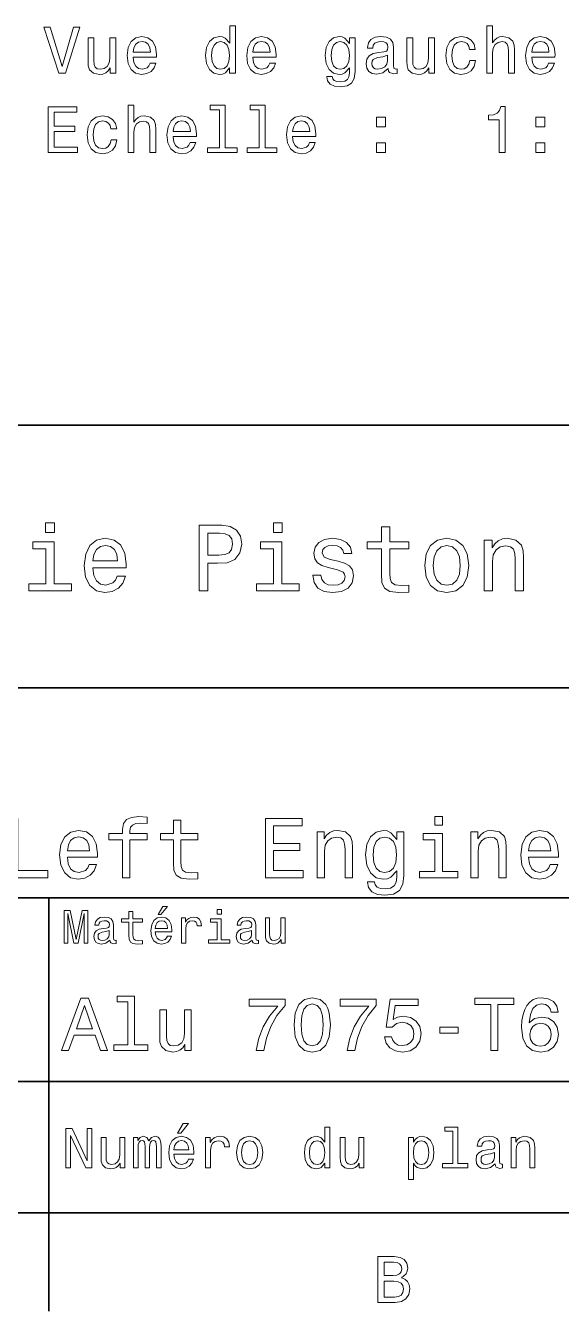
# Model space of a CAD drawing. Extents: x 0 to 420, y 0 to 297.
# Drawn here: x 313.3 to 354.1, y 2.5 to 100.4 of the extents above; entities that cross this region are included whole.
import ezdxf

# ---------------------------------------------------------------- set-up
doc = ezdxf.new("R2010")
doc.units = 0

msp = doc.modelspace()

# ---------------------------------------------------------------- linework, layer by layer
at = {"color": 7, "lineweight": 35}
for p, q in [((220, 70), (410, 70)), ((285, 50), (410, 50)), ((285, 34), (410, 34)), ((285, 20), (410, 20)), ((10, 10), (410, 10)), ((220, 10), (410, 10))]:
    msp.add_line(p, q, dxfattribs=at)
at = {"color": 7, "lineweight": 35, "ltscale": 0.35}
msp.add_line((315, 20), (315, 34), dxfattribs=at)
at = {"color": 7, "lineweight": 35, "ltscale": 0.25}
msp.add_line((315, 10), (315, 20), dxfattribs=at)
at = {"color": 7, "lineweight": 35, "ltscale": 0.1875}
msp.add_line((315, 10), (315, 2.5), dxfattribs=at)
at = {"color": 7, "lineweight": 13}
for points in [[(316.902802, 100.31823), (316.025269, 97.337685), (315.122528, 100.31823), (314.643433, 100.31823), (315.773102, 96.813187), (316.277435, 96.813187), (317.381897, 100.31823)], [(328.789673, 97.231773), (328.789673, 96.813187), (329.23349, 96.813187), (329.23349, 100.434227), (328.794739, 100.434227), (328.794739, 99.107857), (328.456818, 99.491142), (328.250061, 99.581917), (328.013031, 99.617218), (327.584351, 99.516357), (327.251495, 99.233932), (327.034637, 98.780045), (326.958984, 98.169815), (327.034637, 97.559586), (327.251495, 97.100647), (327.584351, 96.813187), (328.013031, 96.717369), (328.250061, 96.75267), (328.461884, 96.843445)], [(348.377563, 96.813187), (348.821381, 96.813187), (348.821381, 98.376587), (348.86676, 98.734657), (349.013031, 98.996902), (349.23996, 99.158287), (349.542572, 99.218803), (349.784637, 99.168373), (349.935944, 99.032204), (350.011597, 98.80526), (350.036804, 98.50267), (350.036804, 96.813187), (350.480591, 96.813187), (350.480591, 98.593445), (350.460419, 98.951515), (350.369659, 99.249069), (350.072113, 99.5214), (349.608124, 99.617218), (349.355957, 99.581917), (349.139099, 99.486099), (348.95755, 99.334801), (348.821381, 99.128029), (348.821381, 100.434227), (348.377563, 100.434227)], [(320.105255, 99.5214), (319.661438, 99.5214), (319.661438, 97.958), (319.611023, 97.594887), (319.464752, 97.332642), (319.237823, 97.171257), (318.940247, 97.120827), (318.703217, 97.161171), (318.551941, 97.282204), (318.466187, 97.488976), (318.446014, 97.781487), (318.446014, 99.5214), (318.002228, 99.5214), (318.002228, 97.741142), (318.017365, 97.383072), (318.113159, 97.085518), (318.40567, 96.813187), (318.874695, 96.717369), (319.126862, 96.75267), (319.343719, 96.843445), (319.530304, 96.999786), (319.68161, 97.22673), (319.68161, 96.813187), (320.105255, 96.813187)], [(321.441711, 98.038689), (323.216919, 98.038689), (323.221954, 98.245461), (323.141266, 98.825432), (322.919373, 99.259155), (322.566345, 99.5214), (322.097321, 99.617218), (321.638397, 99.516357), (321.28537, 99.233932), (321.058411, 98.775002), (320.977722, 98.169815), (321.053375, 97.5495), (321.280304, 97.095604), (321.628296, 96.813187), (322.082184, 96.717369), (322.475555, 96.782928), (322.79834, 96.954399), (323.03537, 97.22673), (323.171539, 97.589844), (322.732758, 97.589844), (322.641998, 97.388115), (322.510864, 97.236816), (322.137665, 97.115784), (321.850189, 97.171257), (321.633331, 97.347771), (321.492126, 97.635231), (321.441711, 98.02356)], [(321.441711, 98.411888), (321.497192, 98.759872), (321.633331, 99.017075), (321.840118, 99.173416), (322.112457, 99.228889), (322.37973, 99.173416), (322.586517, 99.017075), (322.712585, 98.759872), (322.757996, 98.411888)], [(328.088684, 99.218803), (328.381195, 99.148201), (328.603088, 98.951515), (328.734222, 98.623703), (328.784637, 98.169815), (328.734222, 97.710884), (328.603088, 97.383072), (328.381195, 97.181343), (328.088684, 97.115784), (327.81131, 97.181343), (327.599487, 97.383072), (327.458282, 97.715927), (327.412872, 98.169815), (327.458282, 98.61866), (327.599487, 98.946472), (327.81131, 99.148201)], [(330.549774, 98.038689), (332.324982, 98.038689), (332.330017, 98.245461), (332.249329, 98.825432), (332.027435, 99.259155), (331.674408, 99.5214), (331.205383, 99.617218), (330.74646, 99.516357), (330.393433, 99.233932), (330.166473, 98.775002), (330.085785, 98.169815), (330.161438, 97.5495), (330.388397, 97.095604), (330.736359, 96.813187), (331.190247, 96.717369), (331.583618, 96.782928), (331.906403, 96.954399), (332.143433, 97.22673), (332.279602, 97.589844), (331.840851, 97.589844), (331.750061, 97.388115), (331.618927, 97.236816), (331.245728, 97.115784), (330.958282, 97.171257), (330.741425, 97.347771), (330.600189, 97.635231), (330.549774, 98.02356)], [(330.549774, 98.411888), (330.605255, 98.759872), (330.741425, 99.017075), (330.948181, 99.173416), (331.22052, 99.228889), (331.487823, 99.173416), (331.69458, 99.017075), (331.820679, 98.759872), (331.866058, 98.411888)], [(338.341553, 96.934227), (338.341553, 99.5214), (337.917938, 99.5214), (337.917938, 99.082642), (337.569946, 99.481056), (337.358124, 99.581917), (337.121094, 99.617218), (336.692413, 99.516357), (336.359558, 99.233932), (336.1427, 98.780045), (336.067078, 98.169815), (336.1427, 97.554543), (336.359558, 97.100647), (336.692413, 96.813187), (337.121094, 96.717369), (337.363159, 96.75267), (337.564911, 96.843445), (337.917938, 97.22673), (337.917938, 96.843445), (337.877594, 96.540855), (337.766632, 96.32399), (337.55481, 96.197914), (337.237091, 96.152527), (336.959717, 96.182785), (336.763031, 96.25843), (336.647034, 96.389557), (336.611725, 96.566071), (336.183044, 96.566071), (336.183044, 96.545898), (336.248627, 96.223129), (336.450348, 95.981056), (336.773102, 95.824715), (337.211884, 95.769241), (337.736359, 95.844887), (338.084351, 96.056702), (338.281036, 96.424858)], [(336.526001, 98.169815), (336.571381, 98.61866), (336.70755, 98.951515), (336.919373, 99.148201), (337.201782, 99.218803), (337.499329, 99.148201), (337.721252, 98.951515), (337.857422, 98.61866), (337.907837, 98.169815), (337.857422, 97.710884), (337.721252, 97.383072), (337.499329, 97.181343), (337.201782, 97.115784), (336.919373, 97.181343), (336.70755, 97.383072), (336.571381, 97.715927)], [(340.878296, 97.166214), (340.878296, 97.151085), (340.903503, 96.979614), (340.979156, 96.858574), (341.296875, 96.762756), (341.544006, 96.803101), (341.544006, 97.146042), (341.43811, 97.130913), (341.296875, 97.196472), (341.271667, 97.398201), (341.271667, 98.800217), (341.211151, 99.158287), (341.034637, 99.410446), (340.72699, 99.561745), (340.293274, 99.617218), (339.869659, 99.556702), (339.556976, 99.385231), (339.360291, 99.117943), (339.294739, 98.764915), (339.294739, 98.734657), (339.693146, 98.734657), (339.728455, 98.946472), (339.839386, 99.097771), (340.020966, 99.188545), (340.278168, 99.223846), (340.525269, 99.198631), (340.701782, 99.122986), (340.807709, 98.991859), (340.842987, 98.810303), (340.822815, 98.598488), (340.742126, 98.492584), (340.540405, 98.442146), (340.16217, 98.401802), (339.728455, 98.311028), (339.420807, 98.149643), (339.239258, 97.897484), (339.183777, 97.524284), (339.234222, 97.191429), (339.390564, 96.944313), (339.6427, 96.787971), (339.990692, 96.732498), (340.459717, 96.838402)], [(344.393433, 99.5214), (343.949615, 99.5214), (343.949615, 97.958), (343.8992, 97.594887), (343.75293, 97.332642), (343.526001, 97.171257), (343.228455, 97.120827), (342.991425, 97.161171), (342.840118, 97.282204), (342.754395, 97.488976), (342.734222, 97.781487), (342.734222, 99.5214), (342.290405, 99.5214), (342.290405, 97.741142), (342.305542, 97.383072), (342.401367, 97.085518), (342.693848, 96.813187), (343.162872, 96.717369), (343.415039, 96.75267), (343.631897, 96.843445), (343.818512, 96.999786), (343.969788, 97.22673), (343.969788, 96.813187), (344.393433, 96.813187)], [(347.066345, 98.623703), (347.505096, 98.623703), (347.414307, 99.027161), (347.197449, 99.344887), (346.859558, 99.541573), (346.420807, 99.617218), (345.936646, 99.516357), (345.568512, 99.233932), (345.336517, 98.775002), (345.255829, 98.159729), (345.331482, 97.5495), (345.558411, 97.095604), (345.916473, 96.813187), (346.40567, 96.717369), (346.839386, 96.793015), (347.177307, 97.004829), (347.409271, 97.337685), (347.510132, 97.781487), (347.086517, 97.781487), (347.010864, 97.499069), (346.869659, 97.287247), (346.667938, 97.156128), (346.420807, 97.115784), (346.113159, 97.181343), (345.891266, 97.383072), (345.755096, 97.710884), (345.709717, 98.174858), (345.755096, 98.628746), (345.896301, 98.956558), (346.12326, 99.158287), (346.420807, 99.228889), (346.683044, 99.183502), (346.87973, 99.067513), (347.010864, 98.87587)], [(351.801941, 98.038689), (353.577148, 98.038689), (353.582184, 98.245461), (353.501495, 98.825432), (353.279602, 99.259155), (352.926575, 99.5214), (352.45755, 99.617218), (351.998627, 99.516357), (351.645599, 99.233932), (351.41864, 98.775002), (351.337952, 98.169815), (351.413605, 97.5495), (351.640533, 97.095604), (351.988525, 96.813187), (352.442413, 96.717369), (352.835785, 96.782928), (353.158569, 96.954399), (353.395599, 97.22673), (353.531769, 97.589844), (353.092987, 97.589844), (353.002228, 97.388115), (352.871094, 97.236816), (352.497894, 97.115784), (352.210419, 97.171257), (351.993561, 97.347771), (351.852356, 97.635231), (351.801941, 98.02356)], [(351.801941, 98.411888), (351.857391, 98.759872), (351.993561, 99.017075), (352.200348, 99.173416), (352.472687, 99.228889), (352.73996, 99.173416), (352.946747, 99.017075), (353.072815, 98.759872), (353.118225, 98.411888)], [(340.827881, 97.761314), (340.767365, 97.499069), (340.605957, 97.297333), (340.363892, 97.166214), (340.066345, 97.120827), (339.874695, 97.146042), (339.738525, 97.22673), (339.652802, 97.367943), (339.627594, 97.564629), (339.647766, 97.741142), (339.728455, 97.867218), (340.051208, 98.00843), (340.459717, 98.068947), (340.827881, 98.189987)], [(314.966187, 90.766357), (317.185211, 90.766357), (317.185211, 91.189987), (315.430176, 91.189987), (315.430176, 92.375145), (316.993561, 92.375145), (316.993561, 92.793732), (315.430176, 92.793732), (315.430176, 93.842728), (317.144867, 93.842728), (317.144867, 94.266357), (314.966187, 94.266357)], [(321.053375, 90.766357), (321.497192, 90.766357), (321.497192, 92.329758), (321.542572, 92.687828), (321.688812, 92.950073), (321.915771, 93.111458), (322.218353, 93.171974), (322.460419, 93.121544), (322.611725, 92.985374), (322.687378, 92.75843), (322.712585, 92.455841), (322.712585, 90.766357), (323.156403, 90.766357), (323.156403, 92.546616), (323.13623, 92.904686), (323.045441, 93.20224), (322.747894, 93.474571), (322.283936, 93.570389), (322.031769, 93.535088), (321.814911, 93.43927), (321.633331, 93.287971), (321.497192, 93.0812), (321.497192, 94.387398), (321.053375, 94.387398)], [(328.007996, 94.014198), (328.007996, 91.139557), (327.095154, 91.139557), (327.095154, 90.766357), (329.359558, 90.766357), (329.359558, 91.139557), (328.451782, 91.139557), (328.451782, 94.387398), (327.312012, 94.387398), (327.312012, 94.014198)], [(331.044006, 94.014198), (331.044006, 91.139557), (330.131195, 91.139557), (330.131195, 90.766357), (332.395599, 90.766357), (332.395599, 91.139557), (331.487823, 91.139557), (331.487823, 94.387398), (330.348053, 94.387398), (330.348053, 94.014198)], [(349.33075, 90.766357), (349.789673, 90.766357), (349.789673, 94.291573), (349.446747, 94.291573), (349.355957, 93.98394), (349.174408, 93.777161), (348.897034, 93.656128), (348.513733, 93.615784), (348.513733, 93.257713), (349.33075, 93.257713)], [(319.742126, 92.576874), (320.180908, 92.576874), (320.090118, 92.980331), (319.87326, 93.298058), (319.53537, 93.494743), (319.096588, 93.570389), (318.612457, 93.469528), (318.244293, 93.187103), (318.012299, 92.728172), (317.93161, 92.1129), (318.007263, 91.50267), (318.234222, 91.048775), (318.592285, 90.766357), (319.081482, 90.67054), (319.515198, 90.746185), (319.853088, 90.958), (320.085083, 91.290855), (320.185944, 91.734657), (319.762299, 91.734657), (319.686646, 91.45224), (319.545441, 91.240417), (319.343719, 91.109299), (319.096588, 91.068954), (318.788971, 91.134514), (318.567047, 91.336243), (318.430908, 91.664055), (318.385498, 92.128029), (318.430908, 92.581917), (318.572113, 92.909729), (318.799042, 93.111458), (319.096588, 93.18206), (319.358856, 93.136673), (319.555542, 93.020683), (319.686646, 92.829041)], [(324.477722, 91.991859), (326.25293, 91.991859), (326.257996, 92.198631), (326.177307, 92.778603), (325.955383, 93.212326), (325.602356, 93.474571), (325.133331, 93.570389), (324.674408, 93.469528), (324.321381, 93.187103), (324.094452, 92.728172), (324.013733, 92.122986), (324.089386, 91.50267), (324.316345, 91.048775), (324.664337, 90.766357), (325.118225, 90.67054), (325.511597, 90.736099), (325.834351, 90.90757), (326.071381, 91.179901), (326.20755, 91.543015), (325.768799, 91.543015), (325.678009, 91.341286), (325.546875, 91.189987), (325.173676, 91.068954), (324.88623, 91.124428), (324.669373, 91.300941), (324.528168, 91.588402), (324.477722, 91.97673)], [(324.477722, 92.365059), (324.533203, 92.713043), (324.669373, 92.970245), (324.876129, 93.126587), (325.148468, 93.18206), (325.415771, 93.126587), (325.622528, 92.970245), (325.748627, 92.713043), (325.794006, 92.365059)], [(333.585785, 91.991859), (335.361023, 91.991859), (335.366058, 92.198631), (335.28537, 92.778603), (335.063446, 93.212326), (334.710449, 93.474571), (334.241425, 93.570389), (333.782471, 93.469528), (333.429443, 93.187103), (333.202515, 92.728172), (333.121826, 92.122986), (333.197479, 91.50267), (333.424408, 91.048775), (333.7724, 90.766357), (334.226288, 90.67054), (334.619659, 90.736099), (334.942413, 90.90757), (335.179443, 91.179901), (335.315613, 91.543015), (334.876862, 91.543015), (334.786072, 91.341286), (334.654968, 91.189987), (334.281769, 91.068954), (333.994293, 91.124428), (333.777435, 91.300941), (333.63623, 91.588402), (333.585785, 91.97673)], [(333.585785, 92.365059), (333.641266, 92.713043), (333.777435, 92.970245), (333.984222, 93.126587), (334.256531, 93.18206), (334.523834, 93.126587), (334.730591, 92.970245), (334.856689, 92.713043), (334.902069, 92.365059)], [(339.965485, 92.723129), (340.661438, 92.723129), (340.661438, 93.474571), (339.965485, 93.474571)], [(352.109558, 92.723129), (352.805542, 92.723129), (352.805542, 93.474571), (352.109558, 93.474571)], [(339.965485, 90.766357), (340.661438, 90.766357), (340.661438, 91.517799), (339.965485, 91.517799)], [(352.109558, 90.766357), (352.805542, 90.766357), (352.805542, 91.517799), (352.109558, 91.517799)], [(315.439484, 62.554031), (314.76944, 62.554031), (314.76944, 61.833572), (315.439484, 61.833572)], [(326.462524, 57.381123), (327.125366, 57.381123), (327.125366, 59.492073), (327.860229, 59.492073), (328.602295, 59.528095), (329.193085, 59.780258), (329.574921, 60.270172), (329.70462, 60.940201), (329.60376, 61.559795), (329.315552, 62.013687), (328.840057, 62.287464), (328.19165, 62.381123), (326.462524, 62.381123)], [(328.011536, 61.76873), (328.443787, 61.725502), (328.760803, 61.588615), (328.94812, 61.336452), (329.01297, 60.940201), (328.940918, 60.522331), (328.746399, 60.270172), (328.414978, 60.140488), (327.96109, 60.104465), (327.125366, 60.104465), (327.125366, 61.76873)], [(332.788177, 62.554031), (332.118164, 62.554031), (332.118164, 61.833572), (332.788177, 61.833572)], [(340.353027, 60.579971), (340.353027, 58.64193), (340.39624, 58.015129), (340.597992, 57.582851), (341.001434, 57.330688), (341.685883, 57.244236), (342.43515, 57.280258), (342.43515, 57.827808), (341.887604, 57.78458), (341.390503, 57.842216), (341.123932, 58.022331), (341.008636, 58.324928), (340.98703, 58.75), (340.98703, 60.579971), (342.43515, 60.579971), (342.43515, 61.120316), (340.98703, 61.120316), (340.98703, 62.251438), (340.353027, 62.251438), (340.353027, 61.120316), (339.257935, 61.120316), (339.257935, 60.579971)], [(315.417877, 57.914265), (315.417877, 61.120316), (313.789612, 61.120316), (313.789612, 60.579971), (314.783875, 60.579971), (314.783875, 57.914265), (313.48703, 57.914265), (313.48703, 57.381123), (316.729095, 57.381123), (316.729095, 57.914265)], [(318.371765, 59.131844), (320.907776, 59.131844), (320.914978, 59.427231), (320.799713, 60.255764), (320.482697, 60.875359), (319.978394, 61.25), (319.30835, 61.386887), (318.65274, 61.242794), (318.148407, 60.839336), (317.824219, 60.183716), (317.708923, 59.319164), (317.816986, 58.432995), (318.141205, 57.78458), (318.638336, 57.381123), (319.286743, 57.244236), (319.848694, 57.337894), (320.309784, 57.582851), (320.648407, 57.971901), (320.842926, 58.490631), (320.216125, 58.490631), (320.086456, 58.20245), (319.899139, 57.986309), (319.365997, 57.8134), (318.955322, 57.892651), (318.645538, 58.14481), (318.443787, 58.555473), (318.371765, 59.110229)], [(318.371765, 59.664986), (318.451019, 60.162102), (318.645538, 60.529537), (318.940918, 60.75288), (319.329956, 60.83213), (319.711823, 60.75288), (320.007202, 60.529537), (320.187317, 60.162102), (320.252167, 59.664986)], [(332.766571, 57.914265), (332.766571, 61.120316), (331.138336, 61.120316), (331.138336, 60.579971), (332.132568, 60.579971), (332.132568, 57.914265), (330.835724, 57.914265), (330.835724, 57.381123), (334.07782, 57.381123), (334.07782, 57.914265)], [(337.060516, 59.636166), (336.44812, 59.780258), (335.994232, 59.945965), (335.842926, 60.28458), (335.886169, 60.522331), (336.037476, 60.695244), (336.28241, 60.803314), (336.635437, 60.846542), (336.97406, 60.803314), (337.240631, 60.67363), (337.413544, 60.479107), (337.485596, 60.219738), (338.105194, 60.219738), (338.105194, 60.23415), (337.997131, 60.70245), (337.701721, 61.069885), (337.240631, 61.30043), (336.635437, 61.386887), (336.023041, 61.30043), (335.576355, 61.062679), (335.29538, 60.709652), (335.208923, 60.262966), (335.273773, 59.830688), (335.475494, 59.528095), (335.806915, 59.311958), (336.289612, 59.16066), (336.995667, 58.987751), (337.427948, 58.807636), (337.543213, 58.663544), (337.586456, 58.447407), (337.521606, 58.180836), (337.348694, 57.979107), (337.067719, 57.849422), (336.693085, 57.806194), (336.296814, 57.849422), (336.008636, 58.000721), (335.814117, 58.245674), (335.734863, 58.584293), (335.122467, 58.584293), (335.223328, 58.007923), (335.518738, 57.590057), (335.98703, 57.337894), (336.635437, 57.244236), (337.312683, 57.337894), (337.809814, 57.590057), (338.112396, 57.993515), (338.220459, 58.519451), (338.141205, 58.973343), (337.917877, 59.283138), (337.550415, 59.484871)], [(343.65274, 59.311958), (343.768005, 58.432995), (344.099426, 57.78458), (344.625366, 57.381123), (345.331421, 57.244236), (346.030273, 57.381123), (346.556213, 57.777374), (346.887604, 58.425793), (347.010101, 59.311958), (346.887604, 60.190922), (346.556213, 60.846542), (346.030273, 61.242794), (345.331421, 61.386887), (344.625366, 61.242794), (344.099426, 60.839336), (343.768005, 60.190922)], [(344.301147, 59.319164), (344.365997, 59.967579), (344.567719, 60.435879), (344.891937, 60.72406), (345.331421, 60.824928), (345.763702, 60.72406), (346.087891, 60.443081), (346.289612, 59.967579), (346.361664, 59.319164), (346.289612, 58.663544), (346.087891, 58.188038), (345.763702, 57.899853), (345.331421, 57.806194), (344.891937, 57.899853), (344.567719, 58.188038), (344.365997, 58.663544)], [(348.177246, 57.381123), (348.811249, 57.381123), (348.811249, 59.614552), (348.876099, 60.12608), (349.085022, 60.500717), (349.409241, 60.731266), (349.841492, 60.817722), (350.187317, 60.745674), (350.403473, 60.551151), (350.511536, 60.226944), (350.547546, 59.794666), (350.547546, 57.381123), (351.181549, 57.381123), (351.181549, 59.924351), (351.15274, 60.435879), (351.023071, 60.86095), (350.597992, 61.25), (349.93515, 61.386887), (349.567719, 61.336452), (349.257935, 61.199566), (348.991364, 60.969017), (348.78241, 60.659222), (348.78241, 61.25), (348.177246, 61.25)], [(320.624634, 38.409222), (320.624634, 35.530258), (321.195251, 35.530258), (321.195251, 38.409222), (322.492065, 38.409222), (322.492065, 38.895531), (321.195251, 38.895531), (321.195251, 39.109509), (321.240631, 39.368874), (321.389771, 39.543945), (321.642639, 39.647694), (322.005768, 39.6866), (322.492065, 39.66066), (322.492065, 40.153458), (321.876068, 40.185879), (321.318451, 40.127522), (320.929382, 39.95245), (320.695953, 39.647694), (320.624634, 39.213257), (320.624634, 38.895531), (319.580688, 38.895531), (319.580688, 38.409222)], [(345.018005, 40.185879), (344.414978, 40.185879), (344.414978, 39.537464), (345.018005, 39.537464)], [(312.052582, 35.530258), (314.944519, 35.530258), (314.944519, 36.074928), (312.649139, 36.074928), (312.649139, 40.030258), (312.052582, 40.030258)], [(324.502167, 38.409222), (324.502167, 36.664986), (324.541077, 36.100864), (324.722626, 35.711815), (325.085724, 35.484871), (325.701721, 35.407059), (326.376068, 35.43948), (326.376068, 35.932274), (325.88327, 35.893372), (325.435883, 35.945244), (325.195953, 36.107349), (325.092224, 36.379681), (325.072754, 36.762245), (325.072754, 38.409222), (326.376068, 38.409222), (326.376068, 38.895531), (325.072754, 38.895531), (325.072754, 39.913544), (324.502167, 39.913544), (324.502167, 38.895531), (323.516571, 38.895531), (323.516571, 38.409222)], [(331.524506, 35.530258), (334.377533, 35.530258), (334.377533, 36.074928), (332.121033, 36.074928), (332.121033, 37.598701), (334.131134, 37.598701), (334.131134, 38.136887), (332.121033, 38.136887), (332.121033, 39.485588), (334.325653, 39.485588), (334.325653, 40.030258), (331.524506, 40.030258)], [(316.429382, 37.105907), (318.711823, 37.105907), (318.718292, 37.371758), (318.614563, 38.117435), (318.329254, 38.675072), (317.875366, 39.012245), (317.272339, 39.135445), (316.682281, 39.005764), (316.228394, 38.642651), (315.936584, 38.052593), (315.832855, 37.274494), (315.930115, 36.476944), (316.221893, 35.893372), (316.669312, 35.530258), (317.252869, 35.407059), (317.758636, 35.491352), (318.173615, 35.711815), (318.478394, 36.061958), (318.653442, 36.528816), (318.089325, 36.528816), (317.972626, 36.269451), (317.804047, 36.074928), (317.324219, 35.919308), (316.95462, 35.990631), (316.675781, 36.217579), (316.494232, 36.587173), (316.429382, 37.086452)], [(316.429382, 37.585735), (316.500732, 38.033138), (316.675781, 38.363831), (316.94165, 38.564842), (317.291779, 38.636166), (317.635437, 38.564842), (317.901306, 38.363831), (318.063385, 38.033138), (318.121765, 37.585735)], [(335.447418, 35.530258), (336.018005, 35.530258), (336.018005, 37.540344), (336.076355, 38.000721), (336.264404, 38.337894), (336.556183, 38.545387), (336.945251, 38.623199), (337.25647, 38.558357), (337.451019, 38.383286), (337.548279, 38.091499), (337.580688, 37.70245), (337.580688, 35.530258), (338.151306, 35.530258), (338.151306, 37.819164), (338.125366, 38.279537), (338.008636, 38.662102), (337.626068, 39.012245), (337.029541, 39.135445), (336.698853, 39.090057), (336.420013, 38.966858), (336.180115, 38.759365), (335.992065, 38.480545), (335.992065, 39.012245), (335.447418, 39.012245)], [(342.061249, 35.685879), (342.061249, 39.012245), (341.516571, 39.012245), (341.516571, 38.448124), (341.069153, 38.960373), (340.796814, 39.090057), (340.492065, 39.135445), (339.940918, 39.005764), (339.51297, 38.642651), (339.234161, 38.059078), (339.136871, 37.274494), (339.234161, 36.483429), (339.51297, 35.899857), (339.940918, 35.530258), (340.492065, 35.407059), (340.803314, 35.45245), (341.062683, 35.569164), (341.516571, 36.061958), (341.516571, 35.569164), (341.464691, 35.180115), (341.322052, 34.901295), (341.049713, 34.739193), (340.641205, 34.680836), (340.284576, 34.719738), (340.031708, 34.817001), (339.882568, 34.985588), (339.837158, 35.212536), (339.286011, 35.212536), (339.286011, 35.1866), (339.3703, 34.771614), (339.629669, 34.460373), (340.044678, 34.259365), (340.608795, 34.188038), (341.283142, 34.285301), (341.73053, 34.557636), (341.983429, 35.030979)], [(339.726929, 37.274494), (339.785309, 37.851585), (339.960388, 38.279537), (340.232697, 38.532421), (340.595825, 38.623199), (340.978394, 38.532421), (341.263672, 38.279537), (341.438751, 37.851585), (341.503601, 37.274494), (341.438751, 36.684437), (341.263672, 36.262966), (340.978394, 36.003601), (340.595825, 35.919308), (340.232697, 36.003601), (339.960388, 36.262966), (339.785309, 36.690922)], [(344.998566, 36.010086), (344.998566, 38.895531), (343.533142, 38.895531), (343.533142, 38.409222), (344.427948, 38.409222), (344.427948, 36.010086), (343.260803, 36.010086), (343.260803, 35.530258), (346.17868, 35.530258), (346.17868, 36.010086)], [(347.157776, 35.530258), (347.728394, 35.530258), (347.728394, 37.540344), (347.786743, 38.000721), (347.974792, 38.337894), (348.266571, 38.545387), (348.655609, 38.623199), (348.966858, 38.558357), (349.161377, 38.383286), (349.258636, 38.091499), (349.291077, 37.70245), (349.291077, 35.530258), (349.861664, 35.530258), (349.861664, 37.819164), (349.835724, 38.279537), (349.719025, 38.662102), (349.336456, 39.012245), (348.739899, 39.135445), (348.40921, 39.090057), (348.130402, 38.966858), (347.890503, 38.759365), (347.702454, 38.480545), (347.702454, 39.012245), (347.157776, 39.012245)], [(351.560516, 37.105907), (353.842926, 37.105907), (353.849426, 37.371758), (353.745667, 38.117435), (353.460358, 38.675072), (353.00647, 39.012245), (352.403442, 39.135445), (351.813385, 39.005764), (351.359497, 38.642651), (351.067719, 38.052593), (350.963989, 37.274494), (351.061218, 36.476944), (351.353027, 35.893372), (351.800415, 35.530258), (352.384003, 35.407059), (352.889771, 35.491352), (353.304749, 35.711815), (353.609497, 36.061958), (353.784576, 36.528816), (353.220459, 36.528816), (353.103729, 36.269451), (352.93515, 36.074928), (352.455322, 35.919308), (352.085724, 35.990631), (351.806915, 36.217579), (351.625366, 36.587173), (351.560516, 37.086452)], [(351.560516, 37.585735), (351.631836, 38.033138), (351.806915, 38.363831), (352.072754, 38.564842), (352.422913, 38.636166), (352.766571, 38.564842), (353.03241, 38.363831), (353.194519, 38.033138), (353.252869, 37.585735)], [(323.341492, 32.728386), (323.554047, 32.728386), (324.054749, 33.340778), (323.701721, 33.340778)], [(316.183716, 30.530979), (316.46109, 30.530979), (316.46109, 32.80043), (316.929382, 30.530979), (317.239197, 30.530979), (317.703888, 32.80043), (317.703888, 30.530979), (317.984863, 30.530979), (317.984863, 33.030979), (317.54538, 33.030979), (317.08429, 30.826368), (316.626801, 33.030979), (316.183716, 33.030979)], [(319.656342, 30.78314), (319.656342, 30.772333), (319.674347, 30.649855), (319.728394, 30.5634), (319.955322, 30.494957), (320.131836, 30.523775), (320.131836, 30.768732), (320.056183, 30.757925), (319.955322, 30.804754), (319.937317, 30.948847), (319.937317, 31.950287), (319.894104, 32.206051), (319.768005, 32.386166), (319.548279, 32.494236), (319.238464, 32.533859), (318.935883, 32.490635), (318.712524, 32.368156), (318.572052, 32.177231), (318.525208, 31.925072), (318.525208, 31.903458), (318.809784, 31.903458), (318.835022, 32.054756), (318.914276, 32.162823), (319.043945, 32.227665), (319.227661, 32.25288), (319.404175, 32.234871), (319.530273, 32.180836), (319.605896, 32.087173), (319.631134, 31.957493), (319.61673, 31.806194), (319.559082, 31.730547), (319.414978, 31.694523), (319.144806, 31.665705), (318.835022, 31.600864), (318.615265, 31.48559), (318.485596, 31.305475), (318.445953, 31.038904), (318.481995, 30.801151), (318.593658, 30.62464), (318.773773, 30.512968), (319.022339, 30.473343), (319.357361, 30.54899)], [(321.100861, 32.130402), (321.100861, 31.161383), (321.122467, 30.847982), (321.223328, 30.631844), (321.425079, 30.505762), (321.767303, 30.462536), (322.141937, 30.480547), (322.141937, 30.754322), (321.868164, 30.732708), (321.619598, 30.761526), (321.486298, 30.851583), (321.42868, 31.002882), (321.417877, 31.215418), (321.417877, 32.130402), (322.141937, 32.130402), (322.141937, 32.400574), (321.417877, 32.400574), (321.417877, 32.966137), (321.100861, 32.966137), (321.100861, 32.400574), (320.553314, 32.400574), (320.553314, 32.130402)], [(323.121765, 31.40634), (324.389771, 31.40634), (324.393372, 31.554033), (324.335724, 31.9683), (324.177246, 32.278099), (323.925079, 32.465416), (323.590057, 32.533859), (323.262238, 32.461815), (323.010101, 32.260086), (322.847992, 31.932276), (322.790344, 31.5), (322.844391, 31.056915), (323.00647, 30.732708), (323.255035, 30.530979), (323.579254, 30.462536), (323.860229, 30.509365), (324.09079, 30.631844), (324.260101, 30.826368), (324.357361, 31.085733), (324.043945, 31.085733), (323.979095, 30.941643), (323.885437, 30.833572), (323.618866, 30.747118), (323.413544, 30.786743), (323.258636, 30.912823), (323.157776, 31.118155), (323.121765, 31.395533)], [(325.131836, 30.530979), (325.448853, 30.530979), (325.448853, 31.636887), (325.481262, 31.903458), (325.578522, 32.094379), (325.73703, 32.209652), (325.949554, 32.249279), (326.108063, 32.224064), (326.226959, 32.152016), (326.298981, 32.029537), (326.324219, 31.863832), (326.644806, 31.863832), (326.601593, 32.155621), (326.482697, 32.364552), (326.284576, 32.490635), (326.014404, 32.533859), (325.830688, 32.505043), (325.67218, 32.432995), (325.531708, 32.310516), (325.420044, 32.144814), (325.420044, 32.465416), (325.131836, 32.465416)], [(328.150574, 30.79755), (328.150574, 32.400574), (327.336456, 32.400574), (327.336456, 32.130402), (327.833588, 32.130402), (327.833588, 30.79755), (327.18515, 30.79755), (327.18515, 30.530979), (328.806183, 30.530979), (328.806183, 30.79755)], [(328.161377, 33.117435), (327.826355, 33.117435), (327.826355, 32.757202), (328.161377, 32.757202)], [(330.499268, 30.78314), (330.499268, 30.772333), (330.517303, 30.649855), (330.57132, 30.5634), (330.798279, 30.494957), (330.974792, 30.523775), (330.974792, 30.768732), (330.899139, 30.757925), (330.798279, 30.804754), (330.780273, 30.948847), (330.780273, 31.950287), (330.73703, 32.206051), (330.610962, 32.386166), (330.391205, 32.494236), (330.081421, 32.533859), (329.778809, 32.490635), (329.555481, 32.368156), (329.414978, 32.177231), (329.368164, 31.925072), (329.368164, 31.903458), (329.65274, 31.903458), (329.677948, 32.054756), (329.757202, 32.162823), (329.886902, 32.227665), (330.070618, 32.25288), (330.247131, 32.234871), (330.373199, 32.180836), (330.448853, 32.087173), (330.47406, 31.957493), (330.459656, 31.806194), (330.402008, 31.730547), (330.257935, 31.694523), (329.987762, 31.665705), (329.677948, 31.600864), (329.458221, 31.48559), (329.328522, 31.305475), (329.28891, 31.038904), (329.324921, 30.801151), (329.436584, 30.62464), (329.616699, 30.512968), (329.865265, 30.473343), (330.200287, 30.54899)], [(333.010071, 32.465416), (332.693085, 32.465416), (332.693085, 31.348703), (332.657074, 31.089336), (332.552582, 30.902016), (332.390503, 30.786743), (332.177948, 30.750719), (332.008636, 30.779539), (331.900574, 30.865993), (331.839325, 31.013687), (331.824921, 31.222622), (331.824921, 32.465416), (331.507935, 32.465416), (331.507935, 31.193804), (331.518738, 30.93804), (331.587189, 30.725504), (331.796112, 30.530979), (332.131134, 30.462536), (332.311249, 30.487751), (332.466125, 30.552593), (332.599426, 30.664265), (332.707489, 30.826368), (332.707489, 30.530979), (333.010071, 30.530979)], [(319.620331, 31.208212), (319.577087, 31.020893), (319.461823, 30.876801), (319.28891, 30.78314), (319.076355, 30.750719), (318.939484, 30.768732), (318.842224, 30.826368), (318.780975, 30.927233), (318.76297, 31.067722), (318.777374, 31.193804), (318.835022, 31.283861), (319.065552, 31.384726), (319.357361, 31.427954), (319.620331, 31.514408)], [(323.121765, 31.672911), (323.161377, 31.921469), (323.258636, 32.105186), (323.406342, 32.216858), (323.600861, 32.256485), (323.791779, 32.216858), (323.939484, 32.105186), (324.029541, 31.921469), (324.061951, 31.672911)], [(330.463257, 31.208212), (330.420044, 31.020893), (330.304749, 30.876801), (330.131836, 30.78314), (329.919312, 30.750719), (329.78241, 30.768732), (329.68515, 30.826368), (329.623932, 30.927233), (329.605896, 31.067722), (329.620331, 31.193804), (329.677948, 31.283861), (329.908508, 31.384726), (330.200287, 31.427954), (330.463257, 31.514408)], [(321.020172, 26.072046), (321.020172, 22.786745), (319.976959, 22.786745), (319.976959, 22.360231), (322.56485, 22.360231), (322.56485, 22.786745), (321.527374, 22.786745), (321.527374, 26.49856), (320.224792, 26.49856), (320.224792, 26.072046)], [(315.982697, 22.360231), (316.51297, 22.360231), (316.933716, 23.536024), (318.530273, 23.536024), (318.951019, 22.360231), (319.492798, 22.360231), (318.028809, 26.365995), (317.440918, 26.365995)], [(317.118164, 24.025938), (317.734863, 25.789627), (318.351593, 24.025938)], [(330.812683, 22.360231), (331.394806, 22.360231), (331.585022, 23.311239), (331.919312, 24.198849), (332.391937, 25.023056), (333.008636, 25.795389), (333.008636, 26.273777), (330.265137, 26.273777), (330.265137, 25.749281), (332.455322, 25.749281), (331.82132, 24.971182), (331.342926, 24.158503), (331.008636, 23.293949)], [(333.694519, 24.314121), (333.780975, 23.409224), (334.05188, 22.763689), (334.484161, 22.371759), (335.083588, 22.244957), (335.677246, 22.371759), (336.109497, 22.763689), (336.374634, 23.409224), (336.466858, 24.314121), (336.374634, 25.213257), (336.265137, 25.570606), (336.109497, 25.864553), (335.677246, 26.256485), (335.083588, 26.38905), (334.484161, 26.256485), (334.05188, 25.858791), (333.780975, 25.213257)], [(334.247833, 24.314121), (334.293945, 25.011528), (334.438049, 25.51297), (334.697418, 25.806917), (335.083588, 25.910664), (335.463989, 25.806917), (335.723328, 25.51297), (335.867432, 25.011528), (335.913544, 24.314121), (335.867432, 23.610952), (335.723328, 23.10951), (335.463989, 22.815563), (335.083588, 22.717581), (334.697418, 22.815563), (334.438049, 23.10951), (334.293945, 23.610952)], [(337.752167, 22.360231), (338.33429, 22.360231), (338.524506, 23.311239), (338.858795, 24.198849), (339.331421, 25.023056), (339.94812, 25.795389), (339.94812, 26.273777), (337.20462, 26.273777), (337.20462, 25.749281), (339.394806, 25.749281), (338.760803, 24.971182), (338.28241, 24.158503), (337.94812, 23.293949)], [(340.593658, 23.40346), (340.720459, 22.930836), (341.002869, 22.56196), (341.417877, 22.331413), (341.94812, 22.244957), (342.530273, 22.348703), (342.985596, 22.631124), (343.273773, 23.080692), (343.38327, 23.657061), (343.285309, 24.193085), (343.008636, 24.613834), (342.576355, 24.884727), (342.017303, 24.98271), (341.585022, 24.913546), (341.250732, 24.723343), (341.412109, 25.801153), (343.164276, 25.801153), (343.164276, 26.273777), (341.02594, 26.273777), (340.708923, 24.152739), (341.170013, 24.152739), (341.504333, 24.423632), (341.930847, 24.521614), (342.299713, 24.458214), (342.582123, 24.273777), (342.760803, 23.991356), (342.824219, 23.628242), (342.760803, 23.265131), (342.576355, 22.98271), (342.293945, 22.804035), (341.930847, 22.740635), (341.625366, 22.780981), (341.389038, 22.913546), (341.216125, 23.121038), (341.129669, 23.40346)], [(348.697388, 22.360231), (349.227661, 22.360231), (349.227661, 25.876081), (350.438049, 25.876081), (350.438049, 26.360231), (347.481262, 26.360231), (347.481262, 25.876081), (348.697388, 25.876081)], [(353.815552, 25.282421), (353.706055, 25.749281), (353.452454, 26.095102), (353.060516, 26.314121), (352.553314, 26.38905), (352.213257, 26.348703), (351.919312, 26.239193), (351.659943, 26.06052), (351.440918, 25.806917), (351.268005, 25.489914), (351.141205, 25.103746), (351.060516, 24.648417), (351.037476, 24.135448), (351.129669, 23.317003), (351.412109, 22.723343), (351.867432, 22.365995), (352.489899, 22.244957), (353.048981, 22.348703), (353.475494, 22.619596), (353.752167, 23.04611), (353.850128, 23.587896), (353.752167, 24.135448), (353.48703, 24.556196), (353.07782, 24.821327), (352.570618, 24.913546), (352.023041, 24.798271), (351.613831, 24.469742), (351.700287, 25.103746), (351.884735, 25.559078), (352.167145, 25.829971), (352.559082, 25.922192), (352.84726, 25.876081), (353.066284, 25.755043), (353.210388, 25.553314), (353.285309, 25.282421)], [(325.867432, 25.455332), (325.360229, 25.455332), (325.360229, 23.668589), (325.302582, 23.253603), (325.135437, 22.953892), (324.876068, 22.769453), (324.536011, 22.711817), (324.265137, 22.757925), (324.092224, 22.896254), (323.994232, 23.132566), (323.971191, 23.46686), (323.971191, 25.455332), (323.463989, 25.455332), (323.463989, 23.42075), (323.481262, 23.011528), (323.59079, 22.671471), (323.925079, 22.360231), (324.46109, 22.250721), (324.749268, 22.291067), (324.997131, 22.394814), (325.210388, 22.573488), (325.383301, 22.832853), (325.383301, 22.360231), (325.867432, 22.360231)], [(344.79538, 23.680117), (346.190186, 23.680117), (346.190186, 24.135448), (344.79538, 24.135448)], [(353.291077, 23.582134), (353.227661, 23.219021), (353.066284, 22.942364), (352.806915, 22.757925), (352.484131, 22.700289), (352.144104, 22.757925), (351.884735, 22.9366), (351.71759, 23.213257), (351.66571, 23.57637), (351.723328, 23.933718), (351.884735, 24.204613), (352.149841, 24.377522), (352.507202, 24.440924), (352.818451, 24.377522), (353.066284, 24.210375), (353.227661, 23.939482)], [(324.809814, 16.065563), (325.06485, 16.065563), (325.66571, 16.800432), (325.242065, 16.800432)], [(316.315552, 13.428675), (316.674347, 13.428675), (316.674347, 15.888329), (317.824219, 13.428675), (318.286743, 13.428675), (318.286743, 16.428675), (317.923645, 16.428675), (317.923645, 13.969021), (316.786743, 16.428675), (316.315552, 16.428675)], [(320.798279, 15.75), (320.417877, 15.75), (320.417877, 14.409943), (320.374634, 14.098703), (320.249268, 13.873919), (320.054749, 13.735591), (319.799713, 13.692364), (319.596527, 13.726946), (319.466858, 13.830692), (319.393372, 14.007925), (319.376068, 14.258646), (319.376068, 15.75), (318.995667, 15.75), (318.995667, 14.224064), (319.008636, 13.917148), (319.09079, 13.662104), (319.341492, 13.428675), (319.74353, 13.346542), (319.959656, 13.376801), (320.145538, 13.454611), (320.305481, 13.588617), (320.43515, 13.783141), (320.43515, 13.428675), (320.798279, 13.428675)], [(321.459656, 13.428675), (321.809784, 13.428675), (321.809784, 14.980548), (321.831421, 15.213978), (321.89624, 15.382565), (321.995667, 15.481989), (322.125366, 15.520894), (322.229095, 15.486312), (322.298279, 15.399857), (322.332855, 15.252882), (322.345825, 15.058358), (322.345825, 13.428675), (322.674347, 13.428675), (322.674347, 14.980548), (322.695953, 15.209655), (322.760803, 15.378242), (322.864563, 15.481989), (322.994232, 15.520894), (323.097992, 15.486312), (323.167145, 15.399857), (323.210388, 15.058358), (323.210388, 13.428675), (323.560516, 13.428675), (323.560516, 15.032421), (323.53891, 15.365274), (323.469727, 15.620317), (323.331421, 15.775937), (323.106628, 15.832133), (322.842926, 15.745678), (322.639771, 15.494957), (322.479828, 15.741355), (322.211823, 15.832133), (321.965424, 15.745678), (321.796844, 15.503603), (321.796844, 15.75), (321.459656, 15.75)], [(324.546112, 14.479107), (326.067719, 14.479107), (326.072052, 14.656341), (326.002869, 15.153459), (325.812683, 15.525217), (325.510101, 15.75), (325.108063, 15.832133), (324.714691, 15.745678), (324.412109, 15.503603), (324.21759, 15.110231), (324.148407, 14.591499), (324.213257, 14.059798), (324.407776, 13.67075), (324.706055, 13.428675), (325.095093, 13.346542), (325.432281, 13.402739), (325.708923, 13.549712), (325.912109, 13.783141), (326.028809, 14.09438), (325.65274, 14.09438), (325.574921, 13.92147), (325.462524, 13.791787), (325.142639, 13.688041), (324.89624, 13.735591), (324.710388, 13.886888), (324.589325, 14.133286), (324.546112, 14.466139)], [(326.958221, 13.428675), (327.338623, 13.428675), (327.338623, 14.755764), (327.377533, 15.075649), (327.494232, 15.304755), (327.684448, 15.443084), (327.939484, 15.490635), (328.129669, 15.460375), (328.272339, 15.373919), (328.358795, 15.226946), (328.389038, 15.028098), (328.773773, 15.028098), (328.721893, 15.378242), (328.579254, 15.628963), (328.341492, 15.78026), (328.017303, 15.832133), (327.796844, 15.797551), (327.606628, 15.711096), (327.438049, 15.564121), (327.304047, 15.365274), (327.304047, 15.75), (326.958221, 15.75)], [(329.305481, 14.587176), (329.374634, 14.059798), (329.573486, 13.67075), (329.889038, 13.428675), (330.312683, 13.346542), (330.731995, 13.428675), (331.047546, 13.666427), (331.246399, 14.055476), (331.319885, 14.587176), (331.246399, 15.114553), (331.047546, 15.507925), (330.731995, 15.745678), (330.312683, 15.832133), (329.889038, 15.745678), (329.573486, 15.503603), (329.374634, 15.114553)], [(336.048981, 13.787464), (336.048981, 13.428675), (336.429382, 13.428675), (336.429382, 16.532421), (336.053314, 16.532421), (336.053314, 15.395534), (335.763702, 15.724064), (335.586456, 15.801874), (335.383301, 15.832133), (335.015839, 15.745678), (334.73056, 15.503603), (334.544678, 15.114553), (334.479828, 14.591499), (334.544678, 14.068444), (334.73056, 13.675073), (335.015839, 13.428675), (335.383301, 13.346542), (335.586456, 13.376801), (335.768005, 13.454611)], [(339.014404, 15.75), (338.634003, 15.75), (338.634003, 14.409943), (338.59079, 14.098703), (338.465424, 13.873919), (338.270905, 13.735591), (338.015839, 13.692364), (337.812683, 13.726946), (337.682983, 13.830692), (337.609497, 14.007925), (337.592224, 14.258646), (337.592224, 15.75), (337.211823, 15.75), (337.211823, 14.224064), (337.224792, 13.917148), (337.306915, 13.662104), (337.557648, 13.428675), (337.959656, 13.346542), (338.175781, 13.376801), (338.361664, 13.454611), (338.521606, 13.588617), (338.651306, 13.783141), (338.651306, 13.428675), (339.014404, 13.428675)], [(342.788177, 15.391211), (342.788177, 15.75), (342.407776, 15.75), (342.407776, 12.529539), (342.788177, 12.529539), (342.788177, 13.783141), (342.92218, 13.579971), (343.073486, 13.445966), (343.453888, 13.346542), (343.817017, 13.428675), (344.102295, 13.675073), (344.288177, 14.064121), (344.357361, 14.591499), (344.288177, 15.114553), (344.102295, 15.503603), (343.817017, 15.745678), (343.453888, 15.832133), (343.246399, 15.806196), (343.069153, 15.724064), (342.917877, 15.585735)], [(345.788177, 16.212536), (345.788177, 13.748559), (345.005768, 13.748559), (345.005768, 13.428675), (346.946686, 13.428675), (346.946686, 13.748559), (346.168579, 13.748559), (346.168579, 16.532421), (345.19165, 16.532421), (345.19165, 16.212536)], [(349.01297, 13.731268), (349.01297, 13.7183), (349.034576, 13.571326), (349.099426, 13.46758), (349.371765, 13.385448), (349.583588, 13.42003), (349.583588, 13.713977), (349.492798, 13.701009), (349.371765, 13.757205), (349.350159, 13.930116), (349.350159, 15.131845), (349.298279, 15.438761), (349.146973, 15.6549), (348.883301, 15.784582), (348.511536, 15.832133), (348.148407, 15.78026), (347.880402, 15.633286), (347.711823, 15.404179), (347.65564, 15.101585), (347.65564, 15.075649), (347.997131, 15.075649), (348.027374, 15.257205), (348.122498, 15.386889), (348.278107, 15.464698), (348.498566, 15.494957), (348.710388, 15.473343), (348.861664, 15.408502), (348.952454, 15.29611), (348.982727, 15.140491), (348.965424, 14.958934), (348.896271, 14.868156), (348.723358, 14.824928), (348.399139, 14.790346), (348.027374, 14.712537), (347.763702, 14.574208), (347.608063, 14.358069), (347.560516, 14.038185), (347.60376, 13.752882), (347.737762, 13.541066), (347.953888, 13.407061), (348.252167, 13.35951), (348.654175, 13.450289)], [(350.236328, 13.428675), (350.61673, 13.428675), (350.61673, 14.768732), (350.65564, 15.075649), (350.780975, 15.300432), (350.975525, 15.438761), (351.234863, 15.490635), (351.442383, 15.447407), (351.572052, 15.330692), (351.636902, 15.136168), (351.658508, 14.876801), (351.658508, 13.428675), (352.03891, 13.428675), (352.03891, 14.954612), (352.021606, 15.261528), (351.943817, 15.516571), (351.688782, 15.75), (351.291077, 15.832133), (351.070618, 15.801874), (350.884735, 15.719741), (350.724792, 15.581412), (350.599426, 15.395534), (350.599426, 15.75), (350.236328, 15.75)], [(324.546112, 14.798992), (324.593658, 15.097262), (324.710388, 15.317724), (324.887604, 15.45173), (325.121033, 15.49928), (325.350159, 15.45173), (325.527374, 15.317724), (325.635437, 15.097262), (325.674347, 14.798992)], [(329.694519, 14.591499), (329.733429, 14.980548), (329.854462, 15.261528), (330.048981, 15.434439), (330.312683, 15.494957), (330.572052, 15.434439), (330.766571, 15.26585), (330.887604, 14.980548), (330.930847, 14.591499), (330.887604, 14.198127), (330.766571, 13.912825), (330.572052, 13.739914), (330.312683, 13.683718), (330.048981, 13.739914), (329.854462, 13.912825), (329.733429, 14.198127)], [(335.44812, 15.490635), (335.698853, 15.430116), (335.889038, 15.261528), (336.001434, 14.980548), (336.044678, 14.591499), (336.001434, 14.198127), (335.889038, 13.917148), (335.698853, 13.744237), (335.44812, 13.688041), (335.210388, 13.744237), (335.028809, 13.917148), (334.907776, 14.20245), (334.868866, 14.591499), (334.907776, 14.976225), (335.028809, 15.257205), (335.210388, 15.430116)], [(343.389038, 13.688041), (343.134003, 13.744237), (342.94812, 13.917148), (342.831421, 14.198127), (342.792511, 14.591499), (342.831421, 14.980548), (342.94812, 15.261528), (343.134003, 15.430116), (343.389038, 15.490635), (343.622498, 15.430116), (343.80835, 15.257205), (343.925079, 14.976225), (343.968292, 14.591499), (343.925079, 14.20245), (343.80835, 13.917148), (343.622498, 13.744237)], [(348.969757, 14.241355), (348.917877, 14.016571), (348.779541, 13.84366), (348.572052, 13.731268), (348.317017, 13.692364), (348.15274, 13.713977), (348.036041, 13.783141), (347.962555, 13.904179), (347.940918, 14.072767), (347.958221, 14.224064), (348.027374, 14.332133), (348.304047, 14.453171), (348.654175, 14.505044), (348.969757, 14.60879)], [(341.880402, 5.057997), (342.233429, 5.350504), (342.324219, 5.54719), (342.354462, 5.789265), (342.28891, 6.167507), (342.092224, 6.439841), (341.774506, 6.606268), (341.330688, 6.666787), (340.085022, 6.666787), (340.085022, 3.166787), (341.401306, 3.166787), (341.870331, 3.237392), (342.218292, 3.444164), (342.43515, 3.771974), (342.510803, 4.215778), (342.465424, 4.513329), (342.344391, 4.760447), (342.147705, 4.942003)], [(341.234863, 5.214337), (340.549011, 5.214337), (340.549011, 6.248199), (341.275208, 6.248199), (341.547546, 6.217939), (341.739197, 6.127161), (341.855194, 5.970821), (341.895538, 5.738832), (341.850159, 5.506845), (341.729126, 5.345461), (341.522339, 5.244596)], [(341.345825, 3.585375), (340.549011, 3.585375), (340.549011, 4.790706), (341.300446, 4.790706), (341.618164, 4.755404), (341.845093, 4.649496), (341.981262, 4.467939), (342.026672, 4.205691), (341.981262, 3.928314), (341.855194, 3.736671), (341.643372, 3.620677)]]:
    msp.add_lwpolyline(points, close=True, dxfattribs=at)

doc.saveas('drawing.dxf')
